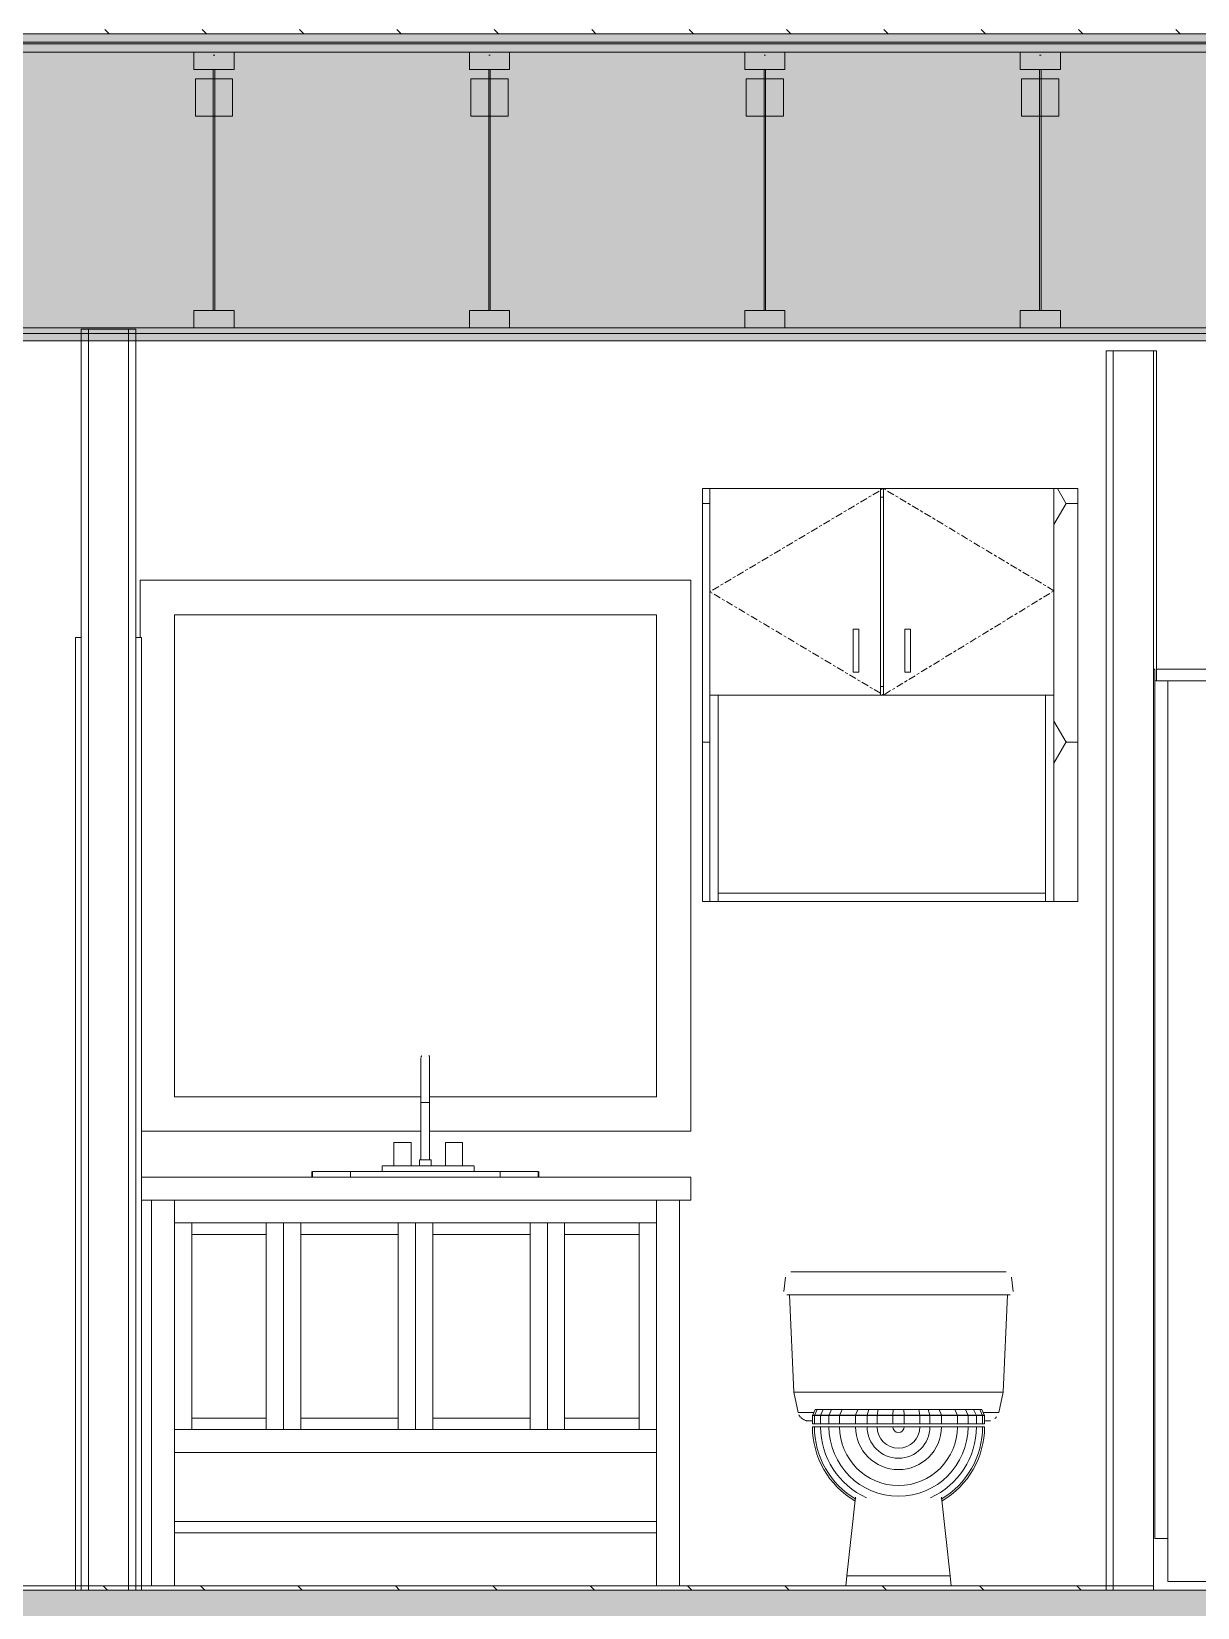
# Model space of a CAD drawing. Header units: inches. Extents: x -4168 to 1483, y -300 to 637.
# Drawn here: x -2653.8 to -2552.2, y -1.5 to 135.8 of the extents above; entities that cross this region are included whole.
import ezdxf

# ---------------------------------------------------------------- set-up
doc = ezdxf.new("R2010")
doc.units = ezdxf.units.IN
doc.header["$MEASUREMENT"] = 0
doc.linetypes.add('Center', pattern=[1.25, 0.25, -0.1875, 0.625, -0.1875])
doc.linetypes.add('Grid Line 1_2_', pattern=[0.875, 0.5, -0.125, 0.125, -0.125])
for name, color, linetype, lineweight in [('0-1', 7, 'Continuous', 5), ('0-2', 9, 'Continuous', 9), ('0-3', 55, 'Continuous', 9), ('A-CLNG-1', 251, 'Continuous', 5), ('A-CLNG-2', 13, 'Continuous', 9), ('A-CLNG-PATT-1', 45, 'Continuous', 9), ('A-DOOR-FRAM-1', 133, 'Continuous', 20), ('A-FLOR-2', 8, 'Continuous', 5), ('A-FLOR-7', 192, 'Continuous', 9), ('A-FLOR-LEVL-1', 51, 'Grid Line 1_2_', 9), ('A-FLOR-MCUT-2', 51, 'Continuous', 9), ('A-FLOR-PATT-1', 45, 'Continuous', 9), ('A-WALL-1', 253, 'Continuous', 9), ('A-WALL-2', 53, 'Continuous', 13), ('A-WALL-3', 9, 'Continuous', 9), ('A-WALL-PATT-1', 9, 'Continuous', 9), ('P-SANR-FIXT-1', 9, 'Continuous', 9), ('Q-CASE-1', 253, 'Continuous', 9), ('Q-CASE-2', 9, 'Continuous', 9), ('Q-CASE-3', 253, 'Center', 9), ('S-BEAM-2', 7, 'Continuous', 9), ('S-BEAM-4', 55, 'Continuous', 9)]:
    doc.layers.add(name, color=color, linetype=linetype, lineweight=lineweight)
pattern_1 = [(135, (-3769.654, 146.633), (-4.24264, -4.24264), [])]
pattern_2 = [(0, (-3769.654, 146.633), (15.36, 3.84), [1.267, -10.253, 1.267, -10.253, -61.44]), (0, (-3769.654, 146.633), (15.36, 3.84), [-23.04, 1.267, -21.773, 1.267, -10.253, -26.88]), (0, (-3769.654, 146.633), (15.36, 3.84), [-57.6, 1.267, -6.413, 1.267, -17.933]), (120, (-3763.894, 148.553), (-11.0055376, 11.38215), [1.267, -10.253, 1.267, -10.253, -61.44]), (120, (-3763.894, 148.553), (-11.0055376, 11.38215), [-23.04, 1.267, -21.773, 1.267, -10.253, -26.88]), (120, (-3763.894, 148.553), (-11.0055376, 11.38215), [-57.6, 1.267, -6.413, 1.267, -17.933]), (240, (-3761.974, 156.233), (-4.3544624, -15.22215), [1.267, -10.253, 1.267, -10.253, -61.44]), (240, (-3761.974, 156.233), (-4.3544624, -15.22215), [-23.04, 1.267, -21.773, 1.267, -10.253, -26.88]), (240, (-3761.974, 156.233), (-4.3544624, -15.22215), [-57.6, 1.267, -6.413, 1.267, -17.933])]

# ---------------------------------------------------------------- blocks, each defined once
blk = doc.blocks.new('Toilet-Domestic-3D - Toilet-Domestic-3D-V14-BUILDING SECTION - NORTH_SOUTH THRU PARKING RAMP - LOOKING WEST')
at = {"layer": 'P-SANR-FIXT-1'}
for p, q in [((-2586.78, 27.75), (-2584.53, 27.75)), ((-2586.78, 27.75), (-2584.53, 27.75)), ((-2572.03, 27.75), (-2584.53, 27.75)), ((-2571.53, 27.75), (-2570.82, 27.75)), ((-2571.53, 27.75), (-2570.82, 27.75)), ((-2569.78, 27.75), (-2569.28, 27.75)), ((-2569.78, 27.75), (-2569.28, 27.75)), ((-2588.14, 27.29), (-2588.26, 26.02)), ((-2568.3, 26.02), (-2568.42, 27.29)), ((-2587.78, 25.75), (-2587.39, 17.25)), ((-2584.53, 25.75), (-2572.03, 25.75)), ((-2569.17, 17.25), (-2568.78, 25.75)), ((-2587.39, 17.25), (-2587.03, 15.49)), ((-2587.39, 17.25), (-2584.53, 17.25)), ((-2584.53, 17.25), (-2572.03, 17.25)), ((-2572.03, 17.25), (-2569.17, 17.25)), ((-2569.53, 15.49), (-2569.17, 17.25)), ((-2587.03, 15.49), (-2585.67, 15.49)), ((-2585.78, 15.24), (-2585.53, 15.75)), ((-2585.78, 15.25), (-2585.61, 15.25)), ((-2585.78, 14.5), (-2585.78, 15.25)), ((-2585.61, 15.24), (-2585.78, 15.24)), ((-2585.61, 15.24), (-2585.36, 15.75)), ((-2585.07, 15.24), (-2585.61, 15.24)), ((-2585.61, 14.5), (-2585.61, 15.24)), ((-2585.6, 15.25), (-2585.07, 15.25)), ((-2585.53, 15.75), (-2585.36, 15.75)), ((-2585.36, 15.75), (-2584.83, 15.75)), ((-2585.07, 15.24), (-2584.83, 15.75)), ((-2585.07, 15.25), (-2584.34, 15.25)), ((-2585.07, 14.5), (-2585.07, 15.25)), ((-2584.34, 15.24), (-2585.07, 15.24)), ((-2584.83, 15.75), (-2584.11, 15.75)), ((-2584.34, 15.24), (-2584.11, 15.75)), ((-2584.34, 15.25), (-2583.41, 15.25)), ((-2584.34, 14.5), (-2584.34, 15.25)), ((-2583.41, 15.24), (-2584.34, 15.24)), ((-2584.11, 15.75), (-2583.19, 15.75)), ((-2583.41, 15.24), (-2583.19, 15.75)), ((-2582.02, 15.24), (-2583.41, 15.24)), ((-2583.41, 14.5), (-2583.41, 15.24)), ((-2583.4, 15.25), (-2582.02, 15.25)), ((-2583.19, 15.75), (-2581.83, 15.75)), ((-2582.02, 15.25), (-2581.83, 15.75)), ((-2582.02, 15.25), (-2581.02, 15.25)), ((-2581.02, 15.24), (-2582.02, 15.24)), ((-2582.02, 14.5), (-2582.02, 15.24)), ((-2581.83, 15.75), (-2580.87, 15.75)), ((-2581.02, 15.25), (-2580.87, 15.75)), ((-2581.02, 15.25), (-2580.15, 15.25)), ((-2581.02, 14.5), (-2581.02, 15.25)), ((-2580.15, 15.24), (-2581.02, 15.24)), ((-2580.87, 15.75), (-2580.05, 15.75)), ((-2580.15, 15.25), (-2580.05, 15.75)), ((-2580.15, 15.25), (-2578.78, 15.25)), ((-2578.78, 15.24), (-2580.15, 15.24)), ((-2580.15, 14.5), (-2580.15, 15.24)), ((-2580.05, 15.75), (-2578.74, 15.75)), ((-2578.78, 15.25), (-2578.74, 15.75)), ((-2578.78, 15.25), (-2577.78, 15.25)), ((-2578.78, 14.5), (-2578.78, 15.25)), ((-2577.78, 15.24), (-2578.78, 15.24)), ((-2578.74, 15.75), (-2577.82, 15.75)), ((-2577.78, 15.25), (-2577.82, 15.75)), ((-2577.82, 15.75), (-2576.51, 15.75)), ((-2577.78, 15.25), (-2576.41, 15.25)), ((-2576.41, 15.24), (-2577.78, 15.24)), ((-2577.78, 14.5), (-2577.78, 15.24)), ((-2576.41, 15.25), (-2576.51, 15.75)), ((-2576.51, 15.75), (-2575.69, 15.75)), ((-2576.41, 15.25), (-2575.54, 15.25)), ((-2576.41, 14.5), (-2576.41, 15.25)), ((-2575.54, 15.24), (-2576.41, 15.24)), ((-2575.54, 15.25), (-2575.69, 15.75)), ((-2575.69, 15.75), (-2574.73, 15.75)), ((-2575.54, 15.25), (-2574.54, 15.25)), ((-2575.54, 14.5), (-2575.54, 15.25)), ((-2574.54, 15.24), (-2575.54, 15.24)), ((-2574.54, 15.25), (-2574.73, 15.75)), ((-2574.73, 15.75), (-2573.37, 15.75)), ((-2574.54, 15.25), (-2573.16, 15.25)), ((-2574.54, 14.5), (-2574.54, 15.25)), ((-2573.15, 15.24), (-2574.54, 15.24)), ((-2573.15, 15.24), (-2573.37, 15.75)), ((-2573.37, 15.75), (-2572.45, 15.75)), ((-2573.15, 15.25), (-2572.22, 15.25)), ((-2572.22, 15.24), (-2573.15, 15.24)), ((-2573.15, 14.5), (-2573.15, 15.24)), ((-2572.22, 15.24), (-2572.45, 15.75)), ((-2572.45, 15.75), (-2571.73, 15.75)), ((-2572.22, 15.25), (-2571.49, 15.25)), ((-2572.22, 14.5), (-2572.22, 15.25)), ((-2571.49, 15.24), (-2572.22, 15.24)), ((-2571.49, 15.24), (-2571.73, 15.75)), ((-2571.73, 15.75), (-2571.2, 15.75)), ((-2571.49, 15.25), (-2570.95, 15.25)), ((-2570.95, 15.24), (-2571.49, 15.24)), ((-2571.49, 14.5), (-2571.49, 15.24)), ((-2570.95, 15.24), (-2571.2, 15.75)), ((-2571.2, 15.75), (-2571.03, 15.75)), ((-2570.78, 15.24), (-2571.03, 15.75)), ((-2570.95, 15.25), (-2570.78, 15.25)), ((-2570.95, 14.5), (-2570.95, 15.25)), ((-2570.78, 15.24), (-2570.95, 15.24)), ((-2570.89, 15.49), (-2569.53, 15.49)), ((-2570.78, 14.5), (-2570.78, 15.25)), ((-2585.61, 14.5), (-2585.78, 14.5)), ((-2585.78, 14.25), (-2585.61, 14.25)), ((-2585.07, 14.5), (-2585.61, 14.5)), ((-2585.61, 14.25), (-2585.07, 14.25)), ((-2584.34, 14.5), (-2585.07, 14.5)), ((-2585.07, 14.25), (-2584.34, 14.25)), ((-2583.41, 14.5), (-2584.34, 14.5)), ((-2584.34, 14.25), (-2583.41, 14.25)), ((-2582.02, 14.5), (-2583.41, 14.5)), ((-2583.41, 14.25), (-2582.02, 14.25)), ((-2581.02, 14.5), (-2582.02, 14.5)), ((-2582.02, 14.25), (-2581.02, 14.25)), ((-2580.15, 14.5), (-2581.02, 14.5)), ((-2581.02, 14.25), (-2580.15, 14.25)), ((-2578.78, 14.5), (-2580.15, 14.5)), ((-2580.15, 14.25), (-2578.78, 14.25)), ((-2577.78, 14.5), (-2578.78, 14.5)), ((-2578.78, 14.25), (-2578.28, 14.25)), ((-2578.28, 14.25), (-2577.78, 14.25)), ((-2576.41, 14.5), (-2577.78, 14.5)), ((-2577.78, 14.25), (-2576.41, 14.25)), ((-2575.54, 14.5), (-2576.41, 14.5)), ((-2576.41, 14.25), (-2575.54, 14.25)), ((-2574.54, 14.5), (-2575.54, 14.5)), ((-2575.54, 14.25), (-2574.54, 14.25)), ((-2573.15, 14.5), (-2574.54, 14.5)), ((-2574.54, 14.25), (-2573.15, 14.25)), ((-2572.22, 14.5), (-2573.15, 14.5)), ((-2573.15, 14.25), (-2572.22, 14.25)), ((-2571.49, 14.5), (-2572.22, 14.5)), ((-2572.22, 14.25), (-2571.49, 14.25)), ((-2570.95, 14.5), (-2571.49, 14.5)), ((-2571.49, 14.25), (-2570.95, 14.25)), ((-2570.78, 14.5), (-2570.95, 14.5)), ((-2570.95, 14.25), (-2570.78, 14.25)), ((-2582.03, 8.12), (-2582.78, 1.25)), ((-2573.78, 1.25), (-2574.53, 8.12)), ((-2582.78, 1.25), (-2582.88, 0.37)), ((-2582.56, 1.25), (-2582.78, 1.25)), ((-2582.78, 1.25), (-2582.56, 1.25)), ((-2581.92, 1.25), (-2582.56, 1.25)), ((-2582.56, 1.25), (-2581.92, 1.25)), ((-2580.93, 1.25), (-2581.92, 1.25)), ((-2581.92, 1.25), (-2580.93, 1.25)), ((-2579.67, 1.25), (-2580.93, 1.25)), ((-2580.93, 1.25), (-2579.67, 1.25)), ((-2578.28, 1.25), (-2579.67, 1.25)), ((-2579.67, 1.25), (-2578.28, 1.25)), ((-2576.89, 1.25), (-2578.28, 1.25)), ((-2578.28, 1.25), (-2574, 1.25)), ((-2575.63, 1.25), (-2576.89, 1.25)), ((-2574.64, 1.25), (-2575.63, 1.25)), ((-2574, 1.25), (-2574.64, 1.25)), ((-2573.78, 1.25), (-2574, 1.25)), ((-2574, 1.25), (-2573.78, 1.25)), ((-2573.68, 0.37), (-2573.78, 1.25))]:
    blk.add_line(p, q, dxfattribs=at)
at = {"layer": 'P-SANR-FIXT-1', "flags": 128}
for points in [[(-2584.53, 27.75), (-2584.65, 27.75), (-2584.78, 27.75), (-2584.9, 27.75), (-2585.03, 27.75), (-2585.15, 27.75), (-2585.27, 27.75), (-2585.39, 27.75), (-2585.51, 27.75), (-2585.63, 27.75), (-2585.74, 27.75), (-2585.86, 27.75), (-2585.97, 27.75), (-2586.08, 27.75), (-2586.19, 27.75), (-2586.29, 27.75), (-2586.39, 27.75), (-2586.49, 27.75), (-2586.59, 27.75), (-2586.68, 27.75), (-2586.77, 27.75), (-2586.85, 27.75), (-2586.93, 27.75), (-2587.01, 27.75), (-2587.08, 27.75), (-2587.15, 27.75), (-2587.22, 27.75), (-2587.28, 27.75), (-2587.34, 27.75), (-2587.39, 27.75), (-2587.44, 27.75), (-2587.48, 27.75), (-2587.52, 27.75), (-2587.55, 27.75), (-2587.58, 27.75), (-2587.6, 27.75), (-2587.62, 27.75), (-2587.63, 27.75), (-2587.64, 27.75), (-2587.65, 27.75), (-2587.65, 27.75)], [(-2568.91, 27.75), (-2568.92, 27.75), (-2568.92, 27.75), (-2568.94, 27.75), (-2568.95, 27.75), (-2568.98, 27.75), (-2569, 27.75), (-2569.03, 27.75), (-2569.07, 27.75), (-2569.11, 27.75), (-2569.16, 27.75), (-2569.21, 27.75), (-2569.27, 27.75), (-2569.33, 27.75), (-2569.39, 27.75), (-2569.46, 27.75), (-2569.53, 27.75), (-2569.61, 27.75), (-2569.69, 27.75), (-2569.77, 27.75), (-2569.86, 27.75), (-2569.95, 27.75), (-2570.04, 27.75), (-2570.14, 27.75), (-2570.24, 27.75), (-2570.35, 27.75), (-2570.45, 27.75), (-2570.56, 27.75), (-2570.67, 27.75), (-2570.79, 27.75), (-2570.9, 27.75), (-2571.02, 27.75), (-2571.14, 27.75), (-2571.26, 27.75), (-2571.38, 27.75), (-2571.5, 27.75), (-2571.62, 27.75), (-2571.75, 27.75), (-2571.87, 27.75), (-2572, 27.75), (-2572.03, 27.75)], [(-2588.01, 25.75), (-2588, 25.75), (-2588, 25.75), (-2587.98, 25.75), (-2587.96, 25.75), (-2587.94, 25.75), (-2587.91, 25.75), (-2587.87, 25.75), (-2587.83, 25.75), (-2587.78, 25.75), (-2587.73, 25.75), (-2587.68, 25.75), (-2587.61, 25.75), (-2587.55, 25.75), (-2587.48, 25.75), (-2587.4, 25.75), (-2587.32, 25.75), (-2587.23, 25.75), (-2587.14, 25.75), (-2587.05, 25.75), (-2586.95, 25.75), (-2586.85, 25.75), (-2586.75, 25.75), (-2586.64, 25.75), (-2586.52, 25.75), (-2586.41, 25.75), (-2586.29, 25.75), (-2586.17, 25.75), (-2586.04, 25.75), (-2585.92, 25.75), (-2585.79, 25.75), (-2585.66, 25.75), (-2585.53, 25.75), (-2585.39, 25.75), (-2585.26, 25.75), (-2585.12, 25.75), (-2584.98, 25.75), (-2584.85, 25.75), (-2584.71, 25.75), (-2584.57, 25.75), (-2584.53, 25.75)], [(-2572.03, 25.75), (-2571.89, 25.75), (-2571.75, 25.75), (-2571.61, 25.75), (-2571.48, 25.75), (-2571.34, 25.75), (-2571.2, 25.75), (-2571.07, 25.75), (-2570.94, 25.75), (-2570.81, 25.75), (-2570.68, 25.75), (-2570.55, 25.75), (-2570.42, 25.75), (-2570.3, 25.75), (-2570.18, 25.75), (-2570.07, 25.75), (-2569.95, 25.75), (-2569.84, 25.75), (-2569.74, 25.75), (-2569.63, 25.75), (-2569.54, 25.75), (-2569.44, 25.75), (-2569.35, 25.75), (-2569.26, 25.75), (-2569.18, 25.75), (-2569.1, 25.75), (-2569.03, 25.75), (-2568.96, 25.75), (-2568.9, 25.75), (-2568.84, 25.75), (-2568.79, 25.75), (-2568.74, 25.75), (-2568.7, 25.75), (-2568.66, 25.75), (-2568.63, 25.75), (-2568.6, 25.75), (-2568.58, 25.75), (-2568.57, 25.75), (-2568.56, 25.75), (-2568.55, 25.75), (-2568.55, 25.75)], [(-2586.07, 14.75), (-2586.07, 14.75), (-2586.06, 14.75), (-2586.06, 14.75), (-2586.05, 14.75), (-2586.04, 14.75), (-2586.02, 14.75), (-2586.01, 14.75), (-2585.99, 14.75), (-2585.97, 14.75), (-2585.95, 14.75), (-2585.92, 14.75), (-2585.89, 14.75), (-2585.86, 14.75), (-2585.83, 14.75), (-2585.8, 14.75)], [(-2570.77, 14.75), (-2570.74, 14.75), (-2570.7, 14.75), (-2570.67, 14.75), (-2570.65, 14.75), (-2570.62, 14.75), (-2570.6, 14.75), (-2570.58, 14.75), (-2570.56, 14.75), (-2570.54, 14.75), (-2570.53, 14.75), (-2570.51, 14.75), (-2570.51, 14.75), (-2570.5, 14.75), (-2570.49, 14.75), (-2570.49, 14.75), (-2570.49, 14.75)]]:
    blk.add_lwpolyline(points, dxfattribs=at)
at = {"layer": 'P-SANR-FIXT-1'}
for radius, start, end in [(7.5, 180, 239.5183), (7.33, 180, 239.6408), (6.79, 180, 245.7328), (6.06, 180, 0), (5.13, 180, 0), (3.74, 180, 0), (2.74, 180, 0), (1.87, 180, 0), (0.5, 180, 0), (6.79, 294.2672, 0), (7.33, 300.3592, 0), (7.5, 300.4817, 0)]:
    blk.add_arc((-2578.28, 14.25), radius, start, end, dxfattribs=at)
blk.add_open_spline([(-2586.95, 15.28), (-2586.93, 15.25), (-2586.9, 15.19), (-2586.84, 15.11), (-2586.76, 15.03), (-2586.68, 14.96), (-2586.59, 14.89), (-2586.49, 14.84), (-2586.39, 14.8), (-2586.25, 14.76), (-2586.14, 14.75), (-2586.07, 14.75)], degree=3, knots=[0.1752548, 0.1752548, 0.1752548, 0.1752548, 0.25, 0.3333333, 0.4166667, 0.5, 0.5833333, 0.6666667, 0.75, 0.8333333, 1, 1, 1, 1], dxfattribs=at)
for points in [[(-2569.88, 14.96), (-2569.85, 14.98), (-2569.8, 15.03), (-2569.75, 15.08), (-2569.73, 15.11)], [(-2570.49, 14.75), (-2570.42, 14.75), (-2570.34, 14.76), (-2570.27, 14.77)]]:
    blk.add_open_spline(points, degree=3, dxfattribs=at)
blk = doc.blocks.new('Bath Vanity - Bath Vanity 48_-V15-BUILDING SECTION - NORTH_SOUTH THRU PARKING RAMP - LOOKING WEST')
at = {"layer": 'Q-CASE-2'}
for p, q in [((-2644.25, 36), (-2596.37, 36)), ((-2596.37, 36), (-2596.37, 34)), ((-2596.37, 34), (-2644.25, 34)), ((-2643.37, 34), (-2643.37, 0.37)), ((-2641.37, 32), (-2641.37, 34)), ((-2641.37, 34), (-2641.37, 0.37)), ((-2599.37, 34), (-2599.37, 32)), ((-2599.37, 34), (-2599.37, 0.37)), ((-2597.37, 34), (-2597.37, 0.37)), ((-2641.37, 32), (-2639.87, 32)), ((-2641.37, 32), (-2641.37, 14)), ((-2599.37, 32), (-2641.37, 32)), ((-2639.87, 32), (-2639.87, 31)), ((-2633.37, 32), (-2639.87, 32)), ((-2639.87, 14), (-2639.87, 32)), ((-2633.37, 31), (-2633.37, 32)), ((-2633.37, 32), (-2631.87, 32)), ((-2633.37, 32), (-2633.37, 14)), ((-2631.87, 14), (-2631.87, 32)), ((-2631.87, 32), (-2630.37, 32)), ((-2631.87, 32), (-2631.87, 14)), ((-2630.37, 32), (-2630.37, 31)), ((-2621.87, 32), (-2630.37, 32)), ((-2630.37, 14), (-2630.37, 32)), ((-2621.87, 31), (-2621.87, 32)), ((-2621.87, 32), (-2620.37, 32)), ((-2621.87, 32), (-2621.87, 14)), ((-2620.37, 14), (-2620.37, 32)), ((-2620.37, 32), (-2618.87, 32)), ((-2620.37, 32), (-2620.37, 14)), ((-2618.87, 32), (-2618.87, 31)), ((-2610.37, 32), (-2618.87, 32)), ((-2618.87, 14), (-2618.87, 32)), ((-2610.37, 31), (-2610.37, 32)), ((-2610.37, 32), (-2608.87, 32)), ((-2610.37, 32), (-2610.37, 14)), ((-2608.87, 14), (-2608.87, 32)), ((-2608.87, 32), (-2607.37, 32)), ((-2608.87, 32), (-2608.87, 14)), ((-2607.37, 32), (-2607.37, 31)), ((-2600.87, 32), (-2607.37, 32)), ((-2607.37, 14), (-2607.37, 32)), ((-2600.87, 31), (-2600.87, 32)), ((-2600.87, 32), (-2599.37, 32)), ((-2600.87, 32), (-2600.87, 14)), ((-2599.37, 14), (-2599.37, 32)), ((-2639.87, 31), (-2633.37, 31)), ((-2639.87, 31), (-2639.87, 15)), ((-2633.37, 31), (-2639.87, 31)), ((-2633.37, 15), (-2633.37, 31)), ((-2630.37, 31), (-2621.87, 31)), ((-2630.37, 31), (-2630.37, 15)), ((-2621.87, 31), (-2630.37, 31)), ((-2621.87, 15), (-2621.87, 31)), ((-2618.87, 31), (-2610.37, 31)), ((-2618.87, 31), (-2618.87, 15)), ((-2610.37, 31), (-2618.87, 31)), ((-2610.37, 15), (-2610.37, 31)), ((-2607.37, 31), (-2607.37, 15)), ((-2600.87, 31), (-2607.37, 31)), ((-2607.37, 31), (-2600.87, 31)), ((-2600.87, 15), (-2600.87, 31)), ((-2639.87, 14), (-2641.37, 14)), ((-2641.37, 12), (-2641.37, 14)), ((-2599.37, 14), (-2641.37, 14)), ((-2639.87, 15), (-2639.87, 14)), ((-2633.37, 15), (-2639.87, 15)), ((-2639.87, 15), (-2633.37, 15)), ((-2639.87, 14), (-2633.37, 14)), ((-2633.37, 14), (-2633.37, 15)), ((-2631.87, 14), (-2633.37, 14)), ((-2630.37, 14), (-2631.87, 14)), ((-2630.37, 15), (-2630.37, 14)), ((-2621.87, 15), (-2630.37, 15)), ((-2630.37, 15), (-2621.87, 15)), ((-2630.37, 14), (-2621.87, 14)), ((-2621.87, 14), (-2621.87, 15)), ((-2620.37, 14), (-2621.87, 14)), ((-2618.87, 14), (-2620.37, 14)), ((-2618.87, 15), (-2618.87, 14)), ((-2610.37, 15), (-2618.87, 15)), ((-2618.87, 15), (-2610.37, 15)), ((-2618.87, 14), (-2610.37, 14)), ((-2610.37, 14), (-2610.37, 15)), ((-2608.87, 14), (-2610.37, 14)), ((-2607.37, 14), (-2608.87, 14)), ((-2607.37, 15), (-2600.87, 15)), ((-2607.37, 15), (-2607.37, 14)), ((-2600.87, 15), (-2607.37, 15)), ((-2607.37, 14), (-2600.87, 14)), ((-2600.87, 14), (-2600.87, 15)), ((-2599.37, 14), (-2600.87, 14)), ((-2599.37, 14), (-2599.37, 12)), ((-2599.37, 12), (-2641.37, 12)), ((-2641.37, 6), (-2599.37, 6)), ((-2641.37, 5), (-2599.37, 5))]:
    blk.add_line(p, q, dxfattribs=at)
blk = doc.blocks.new('BATHROOM MIRROR - BATHROOM MIRROR 48_-V5-BUILDING SECTION - NORTH_SOUTH THRU PARKING RAMP - LOOKING WEST')
at = {"layer": 'Q-CASE-2'}
for p, q in [((-2596.37, 224), (-2644.37, 224)), ((-2644.37, 224), (-2644.37, 219)), ((-2596.37, 176), (-2596.37, 224)), ((-2641.37, 179), (-2641.37, 221)), ((-2641.37, 221), (-2599.37, 221)), ((-2599.37, 221), (-2599.37, 179)), ((-2619.88, 179), (-2641.37, 179)), ((-2599.37, 179), (-2619.14, 179)), ((-2644.25, 176), (-2619.88, 176)), ((-2619.14, 176), (-2596.37, 176))]:
    blk.add_line(p, q, dxfattribs=at)
blk = doc.blocks.new('300 Series Wall Hung Cabinet_326 - 30_-V6-BUILDING SECTION - NORTH_SOUTH THRU PARKING RAMP - LOOKING WEST')
at = {"layer": 'Q-CASE-1'}
for p, q in [((-2579.85, 232), (-2594.73, 232)), ((-2594.73, 232), (-2594.73, 214)), ((-2579.85, 214), (-2579.85, 232)), ((-2579.85, 232), (-2579.6, 232)), ((-2579.6, 231.25), (-2579.85, 231.25)), ((-2564.73, 232), (-2579.6, 232)), ((-2579.6, 232), (-2579.6, 214)), ((-2564.73, 214), (-2564.73, 232)), ((-2579.85, 214.75), (-2579.6, 214.75)), ((-2594.73, 214), (-2579.85, 214)), ((-2594.73, 196), (-2594.73, 214)), ((-2593.98, 214), (-2593.98, 196)), ((-2579.6, 214), (-2579.85, 214)), ((-2579.6, 214), (-2564.73, 214)), ((-2565.48, 196), (-2565.48, 214)), ((-2564.73, 214), (-2564.73, 196)), ((-2593.98, 196.75), (-2565.48, 196.75)), ((-2593.98, 196.75), (-2593.98, 196)), ((-2565.48, 196), (-2565.48, 196.75)), ((-2594.73, 196), (-2593.98, 196)), ((-2565.48, 196), (-2593.98, 196)), ((-2565.48, 196), (-2564.73, 196))]:
    blk.add_line(p, q, dxfattribs=at)
at = {"layer": 'Q-CASE-2'}
for p, q in [((-2582.22, 219.75), (-2581.73, 219.75)), ((-2582.22, 216), (-2582.22, 219.75)), ((-2581.73, 219.75), (-2581.73, 216)), ((-2577.72, 219.75), (-2577.23, 219.75)), ((-2577.72, 216), (-2577.72, 219.75)), ((-2577.23, 219.75), (-2577.23, 216)), ((-2582.22, 216), (-2581.73, 216)), ((-2577.72, 216), (-2577.23, 216))]:
    blk.add_line(p, q, dxfattribs=at)
at = {"layer": 'Q-CASE-3'}
for p, q in [((-2579.6, 232), (-2594.73, 223)), ((-2579.6, 232), (-2564.73, 223.08)), ((-2594.73, 223), (-2579.6, 214)), ((-2564.73, 223.08), (-2579.6, 214))]:
    blk.add_line(p, q, dxfattribs=at)
blk = doc.blocks.new('SWING - SINGLE - FLUSH - SWING - FLUSH - 2-10 x 6-8 - PRIVACY-V16-BUILDING SECTION - NORTH_SOUTH THRU PARKING RAMP - LOOKING WEST')
at = {"layer": 'A-DOOR-FRAM-1'}
for p, q in [((-2650, 83), (-2650, 0)), ((-2649.5, 83), (-2650, 83)), ((-2649.5, 0), (-2649.5, 83)), ((-2644.25, 83), (-2644.75, 83)), ((-2644.75, 83), (-2644.75, 0)), ((-2644.25, 0), (-2644.25, 83)), ((-2650, 0), (-2649.5, 0)), ((-2644.75, 0), (-2644.25, 0))]:
    blk.add_line(p, q, dxfattribs=at)
blk = doc.blocks.new('The Shower - The Shower-4050272-BUILDING SECTION - NORTH_SOUTH THRU PARKING RAMP - LOOKING WEST')
at = {"layer": 'P-SANR-FIXT-1'}
for p, q in [((-2556.06, 0), (-2556.06, 80.25)), ((-2555.94, 80.25), (-2556.06, 80.25)), ((-2555.94, 4.5), (-2555.94, 80.25)), ((-2555.81, 80.25), (-2529.32, 80.25)), ((-2525.77, 80.25), (-2517.69, 80.25)), ((-2517.69, 80.25), (-2517.69, 4.5)), ((-2517.56, 80.25), (-2517.69, 80.25)), ((-2517.56, 0), (-2517.56, 80.25)), ((-2555.94, 79.25), (-2554.81, 79.25)), ((-2555.94, 4.5), (-2555.94, 79.25)), ((-2518.81, 79.25), (-2554.81, 79.25)), ((-2554.81, 79.25), (-2554.81, 0.75)), ((-2554.81, 4.5), (-2554.81, 79.25)), ((-2518.81, 0.75), (-2518.81, 79.25)), ((-2518.81, 79.25), (-2517.69, 79.25)), ((-2518.81, 4.5), (-2518.81, 79.25)), ((-2517.69, 79.25), (-2517.69, 4.5)), ((-2554.81, 4.5), (-2555.94, 4.5)), ((-2555.94, 4.5), (-2554.81, 4.5)), ((-2554.81, 0.75), (-2554.81, 4.5)), ((-2517.69, 4.5), (-2518.81, 4.5)), ((-2518.81, 4.5), (-2517.69, 4.5)), ((-2518.81, 4.5), (-2518.81, 0.75)), ((-2554.81, 0.75), (-2518.81, 0.75)), ((-2518.81, 0.75), (-2554.81, 0.75)), ((-2517.56, 0), (-2556.06, 0))]:
    blk.add_line(p, q, dxfattribs=at)
blk = doc.blocks.new('CTR - 1st Phase - Unit Layouts_rvt-1-BUILDING SECTION - NORTH_SOUTH THRU PARKING RAMP - LOOKING WEST')
at = {"layer": 'A-WALL-PATT-1'}
h = blk.add_hatch(dxfattribs=at)
h.set_pattern_fill('FP_6', color=256, style=0, pattern_type=2)
h.set_pattern_definition([(0, (-3769.654, 146.633), (18, 10.392), [12, -24]), (120, (-3769.654, 146.633), (-17.99974, 10.39246), [12, -24]), (60, (-3769.654, 146.633), (0.00026, 20.78446), [0, -24, 12, 0])])
h.paths.add_polyline_path([(-2595.37, 60), (-2594.73, 60), (-2594.73, 96), (-2595.37, 96), (-2595.37, 67.22)], flags=0)
h.paths.add_polyline_path([(-2564.73, 60), (-2562.65, 60), (-2562.65, 96), (-2564.73, 96)], flags=0)
at = {"layer": 'A-WALL-1'}
for p, q in [((-2649.5, 109.87), (-2649.5, 0)), ((-2644.75, 109.87), (-2649.5, 109.87)), ((-2644.75, 0), (-2644.75, 109.87)), ((-2560.19, 108), (-2560.19, 0)), ((-2555.81, 108), (-2560.19, 108)), ((-2555.81, 79.25), (-2555.81, 108)), ((-2649.5, 0), (-2644.75, 0)), ((-2560.19, 0), (-2556.06, 0))]:
    blk.add_line(p, q, dxfattribs=at)
at = {"layer": 'A-WALL-2'}
for p, q in [((-2648.87, 109.87), (-2648.87, 0)), ((-2645.37, 109.87), (-2645.37, 0)), ((-2559.56, 0), (-2559.56, 108)), ((-2556.06, 80.25), (-2556.06, 108))]:
    blk.add_line(p, q, dxfattribs=at)
at = {"layer": 'A-WALL-3'}
for p, q in [((-2594.73, 96), (-2595.37, 96)), ((-2595.37, 96), (-2595.37, 60)), ((-2562.65, 96), (-2564.73, 96)), ((-2562.65, 60), (-2562.65, 96)), ((-2595.37, 60), (-2594.73, 60)), ((-2564.73, 60), (-2562.65, 60))]:
    blk.add_line(p, q, dxfattribs=at)
at = {"layer": 'P-SANR-FIXT-1'}
for p, q in [((-2619.89, 46.39), (-2619.89, 46.4)), ((-2619.14, 46.41), (-2619.14, 46.39)), ((-2619.89, 45.19), (-2619.89, 37.5)), ((-2619.14, 37.5), (-2619.14, 45.19)), ((-2619.89, 43.87), (-2619.89, 42.5)), ((-2619.14, 42.5), (-2619.14, 43.87)), ((-2619.51, 42.5), (-2619.88, 42.5)), ((-2619.15, 42.5), (-2619.51, 42.5)), ((-2622.26, 39), (-2622.26, 36.99)), ((-2622.26, 39), (-2620.76, 39)), ((-2620.76, 36.99), (-2620.76, 39)), ((-2617.76, 39), (-2617.76, 36.99)), ((-2617.76, 39), (-2616.26, 39)), ((-2616.26, 36.99), (-2616.26, 39)), ((-2620.01, 37.5), (-2620.01, 36.99)), ((-2620.01, 37.5), (-2619.01, 37.5)), ((-2619.01, 36.99), (-2619.01, 37.5)), ((-2629.39, 36.5), (-2629.39, 36)), ((-2629.35, 36.5), (-2626.03, 36.5)), ((-2629.35, 36.5), (-2629.35, 36)), ((-2626.03, 36.5), (-2612.99, 36.5)), ((-2626.03, 36.5), (-2626.03, 36)), ((-2623.26, 36.99), (-2623.26, 36.5)), ((-2623.24, 36.99), (-2622.51, 36.99)), ((-2622.51, 36.99), (-2621.51, 36.99)), ((-2621.51, 36.99), (-2617.01, 36.99)), ((-2617.01, 36.99), (-2616.01, 36.99)), ((-2616.01, 36.99), (-2615.28, 36.99)), ((-2615.26, 36.5), (-2615.26, 36.99)), ((-2612.99, 36.5), (-2609.67, 36.5)), ((-2612.99, 36), (-2612.99, 36.5)), ((-2609.67, 36.5), (-2609.67, 36)), ((-2609.63, 36), (-2609.63, 36.5))]:
    blk.add_line(p, q, dxfattribs=at)
at = {"layer": 'P-SANR-FIXT-1', "flags": 128}
for points in [[(-2619.89, 46.37), (-2619.89, 46.37), (-2619.89, 46.37), (-2619.89, 46.36), (-2619.89, 46.34), (-2619.89, 46.33), (-2619.89, 46.3), (-2619.89, 46.28), (-2619.89, 46.25), (-2619.89, 46.21), (-2619.89, 46.18), (-2619.89, 46.14), (-2619.89, 46.09), (-2619.89, 46.04), (-2619.89, 45.99), (-2619.89, 45.94), (-2619.89, 45.88), (-2619.89, 45.82), (-2619.89, 45.75), (-2619.89, 45.69), (-2619.89, 45.62), (-2619.89, 45.54), (-2619.89, 45.47), (-2619.89, 45.39), (-2619.89, 45.31), (-2619.89, 45.23), (-2619.89, 45.14), (-2619.89, 45.05), (-2619.89, 44.96), (-2619.89, 44.87), (-2619.89, 44.78), (-2619.89, 44.69), (-2619.89, 44.59), (-2619.89, 44.5), (-2619.89, 44.4), (-2619.89, 44.3), (-2619.89, 44.2), (-2619.89, 44.1), (-2619.89, 44), (-2619.89, 43.9), (-2619.89, 43.87)], [(-2619.89, 45.19), (-2619.89, 45.23), (-2619.89, 45.28), (-2619.89, 45.33), (-2619.89, 45.38), (-2619.89, 45.42), (-2619.89, 45.47), (-2619.89, 45.52), (-2619.89, 45.56), (-2619.89, 45.61), (-2619.89, 45.65), (-2619.89, 45.69), (-2619.89, 45.74), (-2619.89, 45.78), (-2619.89, 45.82), (-2619.89, 45.86), (-2619.89, 45.9), (-2619.89, 45.93), (-2619.89, 45.97), (-2619.89, 46.01), (-2619.89, 46.04), (-2619.89, 46.07), (-2619.89, 46.1), (-2619.89, 46.13), (-2619.89, 46.16)], [(-2619.88, 46.43), (-2619.88, 46.45), (-2619.88, 46.46), (-2619.87, 46.48), (-2619.87, 46.49), (-2619.86, 46.51), (-2619.86, 46.52), (-2619.85, 46.53), (-2619.84, 46.55), (-2619.84, 46.56), (-2619.83, 46.57)], [(-2619.2, 46.58), (-2619.19, 46.56), (-2619.18, 46.55), (-2619.17, 46.54), (-2619.17, 46.52), (-2619.16, 46.51), (-2619.16, 46.5), (-2619.15, 46.48), (-2619.15, 46.47), (-2619.15, 46.45), (-2619.14, 46.44), (-2619.14, 46.42)], [(-2619.14, 43.87), (-2619.14, 43.97), (-2619.14, 44.07), (-2619.14, 44.17), (-2619.14, 44.27), (-2619.14, 44.37), (-2619.14, 44.47), (-2619.14, 44.57), (-2619.14, 44.66), (-2619.14, 44.76), (-2619.14, 44.85), (-2619.14, 44.94), (-2619.14, 45.03), (-2619.14, 45.12), (-2619.14, 45.2), (-2619.14, 45.29), (-2619.14, 45.37), (-2619.14, 45.45), (-2619.14, 45.52), (-2619.14, 45.6), (-2619.14, 45.67), (-2619.14, 45.74), (-2619.14, 45.8), (-2619.14, 45.86), (-2619.14, 45.92), (-2619.14, 45.98), (-2619.14, 46.03), (-2619.14, 46.08), (-2619.14, 46.13), (-2619.14, 46.17), (-2619.14, 46.21), (-2619.14, 46.24), (-2619.14, 46.27), (-2619.14, 46.3), (-2619.14, 46.32), (-2619.14, 46.34), (-2619.14, 46.35), (-2619.14, 46.36), (-2619.14, 46.37), (-2619.14, 46.37), (-2619.14, 46.37)], [(-2619.14, 46.14), (-2619.14, 46.11), (-2619.14, 46.08), (-2619.14, 46.05), (-2619.14, 46.01), (-2619.14, 45.98), (-2619.14, 45.94), (-2619.14, 45.91), (-2619.14, 45.87), (-2619.14, 45.83), (-2619.14, 45.79), (-2619.14, 45.75), (-2619.14, 45.7), (-2619.14, 45.66), (-2619.14, 45.62), (-2619.14, 45.57), (-2619.14, 45.53), (-2619.14, 45.48), (-2619.14, 45.44), (-2619.14, 45.39), (-2619.14, 45.34), (-2619.14, 45.3), (-2619.14, 45.25), (-2619.14, 45.2), (-2619.14, 45.19)]]:
    blk.add_lwpolyline(points, dxfattribs=at)
at = {"layer": '0-2'}
for name, p in [('300 Series Wall Hung Cabinet_326 - 30_-V6-BUILDING SECTION - NORTH_SOUTH THRU PARKING RAMP - LOOKING WEST', (0, -136)), ('BATHROOM MIRROR - BATHROOM MIRROR 48_-V5-BUILDING SECTION - NORTH_SOUTH THRU PARKING RAMP - LOOKING WEST', (0, -136)), ('SWING - SINGLE - FLUSH - SWING - FLUSH - 2-10 x 6-8 - PRIVACY-V16-BUILDING SECTION - NORTH_SOUTH THRU PARKING RAMP - LOOKING WEST', (0, 0)), ('The Shower - The Shower-4050272-BUILDING SECTION - NORTH_SOUTH THRU PARKING RAMP - LOOKING WEST', (0, 0)), ('Bath Vanity - Bath Vanity 48_-V15-BUILDING SECTION - NORTH_SOUTH THRU PARKING RAMP - LOOKING WEST', (0, 0)), ('Toilet-Domestic-3D - Toilet-Domestic-3D-V14-BUILDING SECTION - NORTH_SOUTH THRU PARKING RAMP - LOOKING WEST', (0, 0))]:
    blk.add_blockref(name, p, dxfattribs=at)
blk = doc.blocks.new('TRUSS - 24_-2435176-BUILDING SECTION - NORTH_SOUTH THRU PARKING RAMP - LOOKING WEST')
at = {"layer": 'S-BEAM-2'}
for p, q in [((-2519.67, 134), (-2519.67, 132.5)), ((-2516.17, 134), (-2519.67, 134)), ((-2516.17, 132.5), (-2516.17, 134)), ((-2519.67, 132.5), (-2516.17, 132.5)), ((-2516.3, 131.68), (-2519.55, 131.68)), ((-2519.55, 131.68), (-2519.55, 128.43)), ((-2516.3, 128.43), (-2516.3, 131.68)), ((-2519.55, 128.43), (-2516.3, 128.43)), ((-2519.67, 111.5), (-2519.67, 110)), ((-2516.17, 111.5), (-2519.67, 111.5)), ((-2516.17, 110), (-2516.17, 111.5)), ((-2519.67, 110), (-2516.17, 110))]:
    blk.add_line(p, q, dxfattribs=at)
at = {"layer": 'S-BEAM-4'}
for p, q in [((-2517.86, 133.75), (-2517.99, 133.75)), ((-2517.99, 132.5), (-2517.99, 111.5)), ((-2517.86, 111.5), (-2517.86, 132.5))]:
    blk.add_line(p, q, dxfattribs=at)
blk = doc.blocks.new('CTR - 1st Phase - Structure_rvt-1-BUILDING SECTION - NORTH_SOUTH THRU PARKING RAMP - LOOKING WEST')
at = {"layer": '0-3'}
for p in [(-120, 0), (-96, 0), (-72, 0), (-48, 0)]:
    blk.add_blockref('TRUSS - 24_-2435176-BUILDING SECTION - NORTH_SOUTH THRU PARKING RAMP - LOOKING WEST', p, dxfattribs=at)

msp = doc.modelspace()

# ---------------------------------------------------------------- hatches: boundary and pattern name
at = {"layer": 'A-CLNG-1'}
msp.add_hatch(color=256, dxfattribs=at).paths.add_polyline_path([(-2127.9861, 109.5), (-2104.8237, 109.5), (-2104.8237, 110), (-3203.3237, 110), (-3203.3237, 109.5), (-2918.8237, 109.5), (-2918.8237, 109.875), (-2913.3237, 109.875), (-2913.3237, 109.5), (-2717.2237, 109.5), (-2717.2237, 109.875), (-2711.7237, 109.875), (-2711.7237, 109.5), (-2515.3112, 109.5), (-2515.3112, 109.875), (-2509.8112, 109.875), (-2509.8112, 109.5), (-2136.3657, 109.5)], flags=0)
at = {"layer": 'A-CLNG-PATT-1'}
h = msp.add_hatch(dxfattribs=at)
h.set_pattern_fill('FP_5', color=256, style=0, pattern_type=2)
h.set_pattern_definition([(0, (-3769.654, 146.633), (30.72, 7.68), [1.267, -21.773, 1.267, -21.773, -122.88]), (0, (-3769.654, 146.633), (30.72, 7.68), [-46.08, 1.267, -44.813, 1.267, -21.773, -53.76]), (0, (-3769.654, 146.633), (30.72, 7.68), [-115.2, 1.267, -14.093, 1.267, -37.133]), (120, (-3758.134, 150.473), (-22.011075, 22.7643), [1.267, -21.773, 1.267, -21.773, -122.88]), (120, (-3758.134, 150.473), (-22.011075, 22.7643), [-46.08, 1.267, -44.813, 1.267, -21.773, -53.76]), (120, (-3758.134, 150.473), (-22.011075, 22.7643), [-115.2, 1.267, -14.093, 1.267, -37.133]), (240, (-3754.294, 165.833), (-8.708925, -30.4443), [1.267, -21.773, 1.267, -21.773, -122.88]), (240, (-3754.294, 165.833), (-8.708925, -30.4443), [-46.08, 1.267, -44.813, 1.267, -21.773, -53.76]), (240, (-3754.294, 165.833), (-8.708925, -30.4443), [-115.2, 1.267, -14.093, 1.267, -37.133])])
h.paths.add_polyline_path([(-2697.7985, 108.875), (-2104.8222, 108.875), (-2104.8237, 109.5), (-3203.3237, 109.5), (-3203.3237, 108.875), (-2706.1781, 108.875)], flags=0)
at = {"layer": 'A-FLOR-2'}
msp.add_hatch(color=256, dxfattribs=at).paths.add_polyline_path([(-3203.3237, 134.75), (-2076.1737, 134.75), (-2076.1737, 134.875), (-3203.3237, 134.875)], flags=0)
at = {"layer": 'A-FLOR-PATT-1'}
h = msp.add_hatch(dxfattribs=at)
h.set_pattern_fill('FP_2', color=256, style=0, pattern_type=2)
h.set_pattern_definition(pattern_1)
h.paths.add_polyline_path([(-2664.2801, 135.625), (-2076.7987, 135.625), (-2076.7987, 136), (-3203.3237, 136), (-3203.3237, 135.625), (-2668.4112, 135.625)], flags=0)
h = msp.add_hatch(dxfattribs=at)
h.set_pattern_fill('FP_3', color=256, style=0, pattern_type=2)
h.set_pattern_definition(pattern_2)
h.paths.add_polyline_path([(-2668.4112, 134.875), (-2076.1737, 134.875), (-2076.1737, 135.625), (-3203.3237, 135.625), (-3203.3237, 134.875), (-2670.4112, 134.875)], flags=0)
h = msp.add_hatch(dxfattribs=at)
h.set_pattern_fill('FP_4', color=256, style=0, pattern_type=2)
h.set_pattern_definition([(0, (-3769.654, 146.633), (0, 4.798), []), (315, (-3769.654, 146.633), (4.7984266, 0), [6.786, -6.786]), (45, (-3769.654, 146.633), (4.7984266, 0), [6.786, -6.786])])
h.paths.add_polyline_path([(-2697.7985, 134), (-2076.1737, 134), (-2076.1737, 134.75), (-3203.3237, 134.75), (-3203.3237, 134), (-2706.4112, 134)], flags=0)
h = msp.add_hatch(dxfattribs=at)
h.set_pattern_fill('FP_1', color=256, style=0, pattern_type=2)
h.set_pattern_definition([(161.57, (-3769.174, 147.113), (-3.8399538, -1.54e-05), [0, -27.322, 3.034, 0]), (18.43, (-3770.134, 147.113), (-3.8399538, 1.54e-05), [0, -27.322, 3.034, 0]), (108.43, (-3769.174, 147.113), (1.919622, -9.6005246), [9.106, -21.25]), (71.57, (-3770.134, 147.113), (1.919622, 9.6005246), [9.106, -21.25])])
h.paths.add_polyline_path([(-2639.1413, 110), (-2070.6737, 110), (-2070.6737, 134), (-3203.3237, 134), (-3203.3237, 110), (-2647.5209, 110)], flags=0)
h = msp.add_hatch(dxfattribs=at)
h.set_pattern_fill('FP_2', color=256, style=0, pattern_type=2)
h.set_pattern_definition(pattern_1)
h.paths.add_polyline_path([(-2111.2269, 0), (-2107.3237, 0), (-2107.3237, 0.375), (-2305.9798, 0.375), (-2305.9798, 0.25), (-2353.2667, 0.25), (-2353.2667, 0), (-2127.9861, 0)], flags=0)
h.paths.add_polyline_path([(-2437.909, 0), (-2358.2165, 0), (-2358.2165, 0.25), (-2371.7407, 0.25), (-2371.7407, 0.375), (-2509.8112, 0.375), (-2509.8112, 0), (-2440.8077, 0)], flags=0)
h.paths.add_polyline_path([(-2831.872, 0), (-2717.2237, 0), (-2717.2237, 0.375), (-2873.3862, 0.375), (-2873.3862, 0), (-2848.6312, 0)], flags=0)
h.paths.add_polyline_path([(-2572.1046, 0), (-2556.0612, 0), (-2556.0612, 0.375), (-2711.7237, 0.375), (-2711.7237, 0), (-2576.2944, 0)], flags=0)
h.paths.add_polyline_path([(-2515.3112, 0), (-2515.3112, 0.375), (-2517.5612, 0.375), (-2517.5612, 0)], flags=0)
h.paths.add_polyline_path([(-3032.9823, 0), (-2918.8237, 0), (-2918.8237, 0.375), (-3203.3237, 0.375), (-3203.3237, 0), (-3066.5006, 0)], flags=0)
h.paths.add_polyline_path([(-2913.3237, 0), (-2911.8862, 0), (-2911.8862, 0.375), (-2913.3237, 0.375)], flags=0)
h = msp.add_hatch(dxfattribs=at)
h.set_pattern_fill('FP_3', color=256, style=0, pattern_type=2)
h.set_pattern_definition(pattern_2)
h.paths.add_polyline_path([(-2111.2269, -3), (-2107.3237, -3), (-2107.3237, 0), (-3203.3237, 0), (-3203.3237, -3), (-2127.9861, -3)], flags=0)

# ---------------------------------------------------------------- linework, layer by layer
at = {"layer": 'A-CLNG-2'}
for p, q in [((-2104.8222, 110), (-3203.3237, 110)), ((-2104.8222, 109.5), (-3203.3237, 109.5)), ((-3203.3237, 108.875), (-2104.8222, 108.875))]:
    msp.add_line(p, q, dxfattribs=at)
at = {"layer": 'A-FLOR-7'}
msp.add_line((-2556.0612, 0.375), (-2873.3862, 0.375), dxfattribs=at)
at = {"layer": 'A-FLOR-LEVL-1'}
msp.add_line((-4167.9645, 0), (-1830.091, 0), dxfattribs=at)
at = {"layer": 'A-FLOR-MCUT-2'}
for p, q in [((-2076.7987, 135.625), (-3852.4737, 135.625)), ((-2076.1737, 134.875), (-3203.3237, 134.875)), ((-2076.1737, 134.75), (-3203.3237, 134.75)), ((-2076.1737, 134), (-3203.3237, 134)), ((-2556.0612, 0), (-2873.3862, 0))]:
    msp.add_line(p, q, dxfattribs=at)

# ---------------------------------------------------------------- block references
at = {"layer": '0-1'}
for name in ['CTR - 1st Phase - Structure_rvt-1-BUILDING SECTION - NORTH_SOUTH THRU PARKING RAMP - LOOKING WEST', 'CTR - 1st Phase - Unit Layouts_rvt-1-BUILDING SECTION - NORTH_SOUTH THRU PARKING RAMP - LOOKING WEST']:
    msp.add_blockref(name, (0, 0), dxfattribs=at)

doc.saveas('drawing.dxf')
